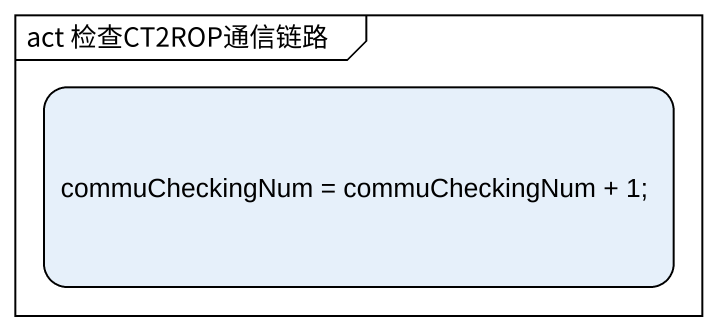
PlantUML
@startuml
mainframe act 检查CT2ROP通信链路
hide empty description
state "commuCheckingNum = commuCheckingNum + 1;" as commuCheckingNum
@enduml
